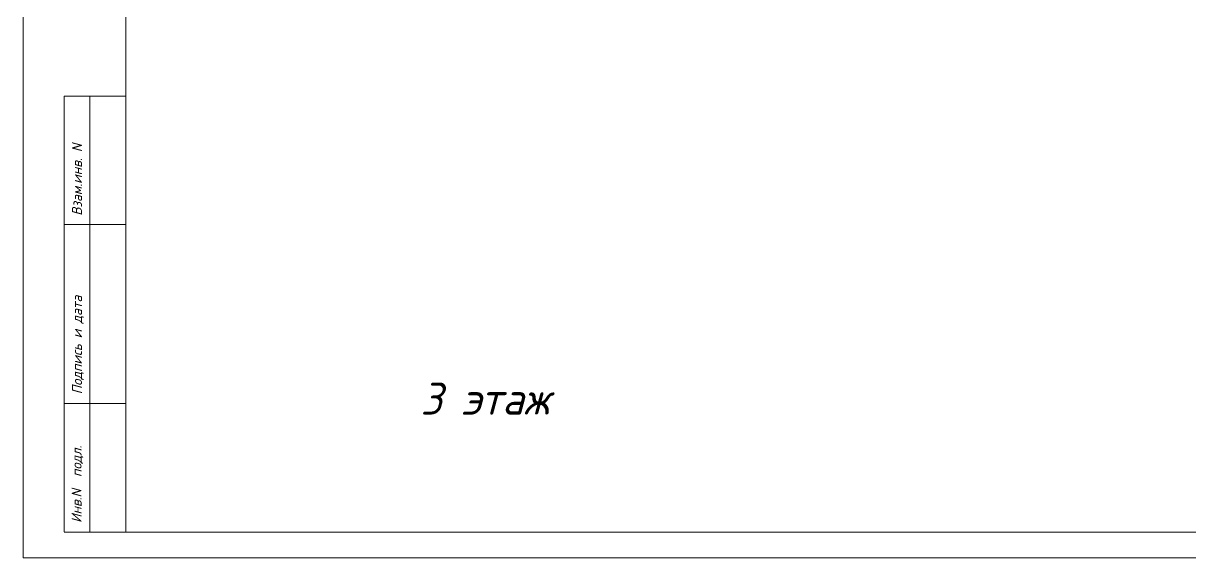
# Model space of a CAD drawing. Header units: inches. Extents: x 846 to 2125, y 393 to 1751.
# Drawn here: x 845.9 to 918.8, y 1042 to 1075.4 of the extents above; entities that cross this region are included whole.
import ezdxf

# ---------------------------------------------------------------- set-up
doc = ezdxf.new("R2010")
doc.units = ezdxf.units.IN
doc.header["$MEASUREMENT"] = 0
doc.linetypes.add('Caddy_Solid', pattern=[0])
doc.layers.add('DESC', color=7, linetype='Continuous')
doc.styles.get("Standard").update_dxf_attribs({"font": 'GOST_Common Italic_0.ttf'})

msp = doc.modelspace()

# ---------------------------------------------------------------- linework, layer by layer
at = {"layer": 'DESC', "color": 0, "linetype": 'Caddy_Solid', "lineweight": 15}
for p, q in [((852.344, 1135.422), (852.344, 1043.601)), ((848.504, 1043.62), (848.504, 1070.82)), ((848.504, 1070.82), (852.344, 1070.82)), ((850.104, 1070.82), (850.104, 1043.62)), ((848.504, 1062.801), (852.344, 1062.801)), ((848.504, 1051.62), (852.344, 1051.62)), ((978.744, 1043.601), (848.504, 1043.601))]:
    msp.add_line(p, q, dxfattribs=at)
at = {"layer": 'DESC', "color": 0, "lineweight": 15}
msp.add_lwpolyline([(845.944, 1042.001), (980.344, 1042.001), (980.344, 1137.041), (845.944, 1137.041)], close=True, dxfattribs=at)

# ---------------------------------------------------------------- texts
at = {"layer": 'DESC', "color": 0, "lineweight": 13}
for s, p in [('Взам.инв. N', (849.612, 1063.354)), ('Подпись и дата', (849.614, 1052.203)), ('Инв.N  подл.', (849.583, 1044.175))]:
    msp.add_text(s, height=0.6288, rotation=90, dxfattribs=at).set_placement(p)
at = {"layer": 'DESC', "color": 0, "lineweight": 15, "insert": (866.194, 1052.932), "char_height": 2, "attachment_point": 1}
msp.add_mtext_dynamic_manual_height_columns('\\pi4.55153;3 этаж', width=17.97427, gutter_width=1, heights=[1.738], dxfattribs=at)

doc.saveas('drawing.dxf')
